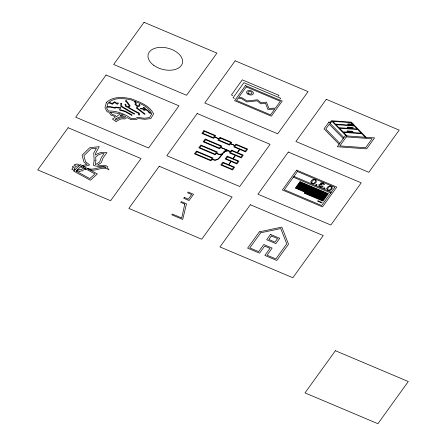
<?xml version="1.0" encoding="UTF-8"?>
<svg xmlns="http://www.w3.org/2000/svg" width="446" height="446" viewBox="0 0 446 446"><rect width="100%" height="100%" fill="white"/><g stroke="black" fill="none" stroke-linecap="round" stroke-linejoin="round"><path stroke-width="0.67" d="M331.122 188.675L331.49 187.392M278.421 96.208L279.023 95.366L242.301 79.845L231.429 94.937L232.834 95.528M280.016 99.073L280.618 98.231L243.895 82.711L233.029 97.802L234.429 98.393M366.116 137.301L353.7 124.59L353.349 125.081L353.661 125.404L352.78 125.343L353.6 124.211L348.053 123.81L347.233 124.947L335.487 124.105L332.777 121.334L350.957 122.633L352.195 123.904L353.093 123.966L351.314 122.148L331.35 120.721L330.252 122.249L328.864 122.148L324.013 128.877L339.077 144.292M330.252 123.564L331.896 121.279L346.157 135.874M222.108 154.087L218.289 158.765L216.672 159.724L214.911 160.03L212.129 159.373L213.071 158.062L196.48 151.049L194.467 153.842L211.058 160.855L212.006 159.545L215.184 160.237L217.938 159.373L219.772 157.7L223.463 152.956L225.442 151.434L227.755 150.954L230.409 151.607M313.638 179.9L312.657 180.591A13.229 8.179 14.4 0 0 312.15 181.266L311.771 182.492M329.633 190.041L330.614 189.349A12.834 7.933 14.4 0 0 331.122 188.675M293.931 176.421L331.289 192.209M293.362 177.213L330.72 193.001M230.532 151.434L220.809 147.325L221.751 146.015L205.16 139.001L203.147 141.795L219.739 148.808L220.686 147.492L228.012 150.592L225.068 150.709L221.963 153.859L219.727 154.305L216.466 153.352L217.414 152.036L200.817 145.022L198.805 147.821L215.401 154.834L216.343 153.519L218.512 154.277A6.489 4.014 14.4 0 0 218.696 154.322L218.813 154.349A3.841 2.375 14.4 0 0 222.125 154.177M365.224 137.24L361.767 133.7L343.593 132.401L347.049 135.941M328.864 122.148L343.927 137.563M343.219 138.544L329.248 124.244L325.814 129.017L339.785 143.317M321.354 184.209A2.213 1.371 14.4 0 0 322.369 184.811L322.146 185.291L320.172 184.861L319.581 185.648L320.702 186.679L322.413 186.395L323.205 186.818L322.67 187.175L320.786 187.209L319.013 186.183L318.778 184.867L319.553 184.321L320.802 184.365L320.317 183.44L321.103 182.749L323.551 183.167L324.554 184.605L323.59 184.611L323.439 183.752L322.274 183.217L321.354 183.462L321.376 184.204M327.693 189.215L328.066 187.995A13.229 8.179 14.4 0 1 328.574 187.32L329.555 186.629A1.31 0.814 14.4 0 1 331.568 187.392M315.567 180.669L315.205 181.946A12.834 7.933 14.4 0 1 314.698 182.62L313.716 183.312A1.36 0.842 14.4 0 1 311.698 182.486M313.638 179.9A1.31 0.814 14.4 0 1 315.645 180.663M329.678 190.085A1.36 0.842 14.4 0 1 327.615 189.215M310.879 182.024C311.492 185.519 317.686 183.496 316.203 180.34C314.575 178.322 311.113 179.493 310.879 182.024M326.795 188.753C327.409 192.287 333.708 190.158 332.075 187.013C330.414 185.062 327.035 186.255 326.795 188.753M120.654 107.854L120.637 108.372L116.138 107.625L115.046 108.183L110.536 107.191L106.839 107.213L106.65 107.938L108.278 110.965C116.746 110.825 124.479 113.713 131.208 118.586L135.523 118.446L137.429 117.348L144.409 118.235L149.51 117.577L151.891 113.702L151.495 113.145L150.224 113.368L148.819 112.654L148.128 111.372L146.282 110.034L144.459 109.9L144.571 110.463L143.774 110.407L143.601 109.526L142.67 109.008L140.59 108.802L140.523 108.272L143.668 108.958L144.415 108.311L143.261 107.726L143.645 107.335L145.552 108.3L144.353 109.37L146.544 109.526L148.808 111.177L149.466 112.392L150.235 112.782L151.127 112.626C147.08 105.206 138.293 102.909 131.052 99.843C123.587 98.393 114.8 97.055 108.634 102.636L110.179 102.613L112.046 103.539L114.577 101.738L117.142 103.511L117.839 102.758L118.552 103.11L117.393 104.358L114.583 102.418L112.347 104.269L110.078 103.149L107.871 103.182L106.962 106.722L110.43 106.65L114.739 107.597L115.804 107.051L120.654 107.854M120.894 103.321L120.704 106.31C125.276 108.913 129.507 111.717 134.185 114.115L134.653 113.769C130.12 111.372 125.934 108.757 121.524 106.131L121.697 103.466L120.894 103.321M94.139 160.348L93.448 165.41C97.496 166.91 101.878 166.241 105.925 167.005L105.958 167.378C99.837 165.812 94.056 170.885 87.79 168.46C94.362 173.789 102.508 164.641 109.008 169.943L107.742 168.081L107.62 166.67L106.126 165.745L97.473 165.115L101.248 162.751L102.993 158.101L106.945 152.61L100.863 152.426L96.665 154.149L95.572 155.08L95.483 153.53L99.224 146.662L89.797 147.671L82.075 155.214L83.932 161.987L86.925 164.357L82.527 165.589L84.16 166.481L89.657 164.942L85.543 161.686L83.904 155.693L91.012 148.752L96.42 148.172L93.732 153.101L94.139 160.348M95.884 160.644L95.355 164.68L99.642 161.993L101.326 157.499L104.091 153.664L101.66 153.591L98.003 155.091L95.684 157.064L95.884 160.644M139.152 104.598L138.996 105.696L137.485 105.864L135.846 104.392L136.303 103.383L135.244 101.565L134.502 101.649L135.456 103.282L134.96 104.381L137.145 106.349L136.314 108.088C139.252 110.112 141.845 112.253 144.66 114.377L145.128 114.025C142.436 112.041 140.105 109.867 137.206 108.099L138.037 106.36L139.749 106.17L139.955 104.771L139.152 104.598M184.761 204.084L181.739 218.01L172.34 214.035L171.777 214.81L182.715 219.432L186.5 203.805L181.293 201.603L180.736 202.384L184.761 204.084M106.36 102.474L104.994 107.793L107.213 111.907L108.791 112.046L110.998 115.163L114.031 116.06L115.207 117.203L112.409 119.054L116.083 121.635L119.779 119.416L122.02 118.748L124.423 118.993L127.143 117.588L130.979 119.667L136.42 119.495L138.182 118.48L144.777 119.316L150.787 118.541L153.641 113.897C149.304 105.278 139.737 102.095 131.341 98.85C122.929 97.027 113.172 96.096 106.36 102.474M119.762 109.632L119.612 110.117L125.181 111.667L131.743 115.419L132.155 115.04L125.51 111.232L119.762 109.632M138.684 113.418L138.355 114.41L138.834 115.079L139.548 114.951L139.197 114.466L139.587 113.295L130.868 108.824L128.454 106.973L129.373 106.811L130.148 105.836L127.327 101.967L126.274 101.186L126.631 100.696L125.889 100.383L125.315 101.175L126.664 102.173L129.24 105.735L128.755 106.338L127.628 106.538L126.19 106.02L125.778 104.247L124.986 104.202L125.477 106.299C130.003 108.328 134.023 111.444 138.684 113.418M68.093 127.734L37.715 169.909L110.614 200.717L140.992 158.542L68.093 127.734M106.064 75.017L75.686 117.192L148.585 148L178.963 105.825L106.064 75.017M144.036 22.3L113.658 64.475L186.562 95.282L216.94 53.107L144.036 22.3M159.216 166.246L128.838 208.421L201.737 239.229L232.115 197.054L159.216 166.246M197.188 113.529L166.81 155.704L239.714 186.512L270.092 144.337L197.188 113.529M235.165 60.812L204.786 102.981L277.685 133.789L308.063 91.62L235.165 60.812M203.9 130.611L201.887 133.404L213.718 138.405L214.66 137.089L218.791 138.834L217.849 140.15L229.673 145.145L230.621 143.835L234.747 145.58L233.804 146.89L239.569 149.332L237.244 152.56L231.474 150.124L229.461 152.917L235.232 155.353L232.907 158.586L227.137 156.145L225.124 158.943L230.889 161.38L228.564 164.607L222.799 162.171L220.787 164.964L232.611 169.965L234.624 167.172L228.859 164.73L231.184 161.502L236.949 163.938L238.961 161.145L233.197 158.709L235.521 155.476L241.292 157.917L243.304 155.119L237.534 152.683L239.864 149.455L245.629 151.891L247.641 149.098L235.817 144.097L234.869 145.413L230.744 143.668L231.686 142.352L219.861 137.357L218.914 138.667L214.782 136.922L215.73 135.612L203.9 130.611M204.329 131.341L202.924 133.293L213.288 137.675L214.693 135.723L204.329 131.341M196.903 151.779L195.504 153.731L210.635 160.125L212.04 158.174L196.903 151.779M201.246 145.758L199.841 147.704L214.972 154.099L216.377 152.153L201.246 145.758M205.584 139.732L204.179 141.683L219.315 148.078L220.714 146.126L205.584 139.732M245.495 85.582L234.624 100.668L271.346 116.189L282.218 101.097L245.495 85.582M238.264 98.003L236.492 100.461L270.577 114.867L274.736 109.097L267.918 109.493L265.509 103.26L260.681 103.795L257.113 100.818L246.867 101.944L241.358 98.549L238.264 98.003M246.259 86.898L238.85 97.189L241.838 97.719L247.056 100.93L257.476 99.787L261.044 102.758L266.474 102.162L268.91 108.467L275.466 108.088L280.35 101.303L246.259 86.898M220.285 138.087L218.88 140.033L229.25 144.415L230.649 142.469L220.285 138.087M184.265 197.478L183.707 198.258L189.076 200.527L193.553 194.311L188.184 192.042L187.621 192.817L191.652 194.517L188.296 199.184L184.265 197.478M223.223 162.901L221.818 164.853L232.188 169.235L233.587 167.283L223.223 162.901M227.566 156.88L226.161 158.826L236.525 163.208L237.93 161.257L227.566 156.88M231.903 150.854L230.498 152.805L240.862 157.182L242.267 155.236L231.903 150.854M236.241 144.827L234.841 146.779L245.205 151.161L246.61 149.209L236.241 144.827M250.345 204.753L219.962 246.928L292.866 277.735L323.244 235.56L250.345 204.753M288.317 152.036L257.939 194.211L330.837 225.018L361.215 182.843L288.317 152.036M326.288 99.319L295.91 141.494L368.814 172.301L399.192 130.126L326.288 99.319M330.046 122.538L329.722 122.516L330.046 122.538M296.662 170.155L282.396 189.957L322.491 206.899L336.758 187.097L296.662 170.155M297.46 171.52L284.336 189.745L321.694 205.534L334.818 187.314L297.46 171.52M259.349 231.853L247.619 248.138L259.539 253.172L264.651 246.069L269.981 248.322L264.863 255.424L276.782 260.464L288.512 244.174L281.794 227.098L259.349 231.853M260.665 232.806L249.793 247.898L258.641 251.639L263.759 244.536L272.155 248.082L267.037 255.184L275.884 258.925L286.756 243.834L280.746 228.553L260.665 232.806M295.692 187.727L295.408 188.123L323.818 200.126L324.103 199.73L295.692 187.727M296.417 186.718L296.127 187.114L324.543 199.122L324.827 198.726L296.417 186.718M297.136 185.714L296.852 186.11L325.262 198.119L325.552 197.723L297.136 185.714M297.861 184.711L297.577 185.107L325.987 197.11L326.271 196.714L297.861 184.711M298.586 183.707L298.302 184.098L326.712 196.106L326.996 195.71L298.586 183.707M299.311 182.698L299.026 183.094L327.436 195.103L327.721 194.707L299.311 182.698M300.035 181.695L299.751 182.091L328.161 194.099L328.446 193.703L300.035 181.695M348.605 124.362L348.136 125.008L351.883 125.276L352.346 124.629L348.605 124.362M347.718 127.104L346.899 128.242L338.971 127.673L336.022 124.657L354.196 125.95L357.146 128.972L352.446 128.638L353.265 127.5L347.718 127.104M270.516 234.418L266.68 239.747L275.884 243.639L279.726 238.309L270.516 234.418M348.265 127.656L347.802 128.303L351.548 128.571L352.011 127.924L348.265 127.656M271.408 235.956L268.854 239.508L274.992 242.1L277.551 238.549L271.408 235.956M347.389 130.968L346.57 132.105L343.058 131.849L339.506 128.219L357.686 129.518L361.232 133.148L352.117 132.501L352.937 131.364L347.389 130.968M347.941 131.52L347.473 132.167L351.219 132.434L351.682 131.787L347.941 131.52M345.193 135.807L337.315 146.74L366.696 148.836L374.568 137.903L345.193 135.807M304.607 192.806L304.323 193.202L323.094 201.135L323.378 200.739L304.607 192.806M346.297 136.905L339.819 145.898L365.592 147.738L372.07 138.745L346.297 136.905M316.125 184.46L315.723 185.018L316.682 185.419L317.078 184.867L316.125 184.46M324.08 187.827L323.685 188.379L324.638 188.781L325.039 188.229L324.08 187.827M318.004 200.811L317.719 201.202L321.8 202.93L322.084 202.534L318.004 200.811M335.386 350.718L305.008 392.893L377.907 423.7L408.285 381.525L335.386 350.718M223.864 152.158L224.979 151.384A6.59 4.075 14.4 0 1 225.927 150.971L226.016 150.949A4.466 2.765 14.4 0 1 227.443 150.737C227.505 150.43 224.399 150.597 223.864 152.158M73.205 167.523L71.8 169.391L74.014 170.216L74.939 169.38L74.153 169.084L75.251 167.629L74.722 167.166L78.022 165.594L78.769 165.929L79.678 165.104L77.208 164L74.415 164.619L75.502 165.226L72.313 166.743L73.205 167.523M110.552 112.208L112.08 114.427L115.163 115.341L115.782 116.311L116.651 116.562L120.325 113.786L110.552 112.208M116.2 118.38L115.096 119.589L115.899 120.152L118.686 118.48L121.451 117.649L123.687 117.883L125.772 116.802L124.601 115.915L122.951 116.768L120.883 116.551L116.2 118.38M120.855 115.074L120.47 115.475L122.21 115.653L123.436 115.023L122.003 114.36L120.855 115.074M80.536 164.764L73.562 171.058L90.393 180.245L97.367 173.951L80.536 164.764M81.116 166.397L75.954 171.052L89.808 178.612L94.97 173.957L81.116 166.397M77.749 169.865L76.433 171.052L79.126 170.946L79.159 171.693L81.73 170.684L82.304 171.035L84.539 169.079L85.961 169.302L83.441 167.925L81.808 169.357L77.749 169.865M81.233 166.72L80.999 166.932L81.941 167.105L81.233 166.72M153.664 65.244A17.662 10.921 14.4 0 0 182.23 63.761A17.662 10.921 14.4 0 0 160.002 47.371A17.662 10.921 14.4 0 0 153.664 65.244M248.662 93.487A2.068 1.277 14.4 0 0 252.007 93.32A2.068 1.277 14.4 0 0 249.409 91.402A2.068 1.277 14.4 0 0 248.662 93.487M247.703 94.022A3.523 2.18 14.4 0 0 253.4 93.727A3.523 2.18 14.4 0 0 248.974 90.46A3.523 2.18 14.4 0 0 247.703 94.022"/></g></svg>
